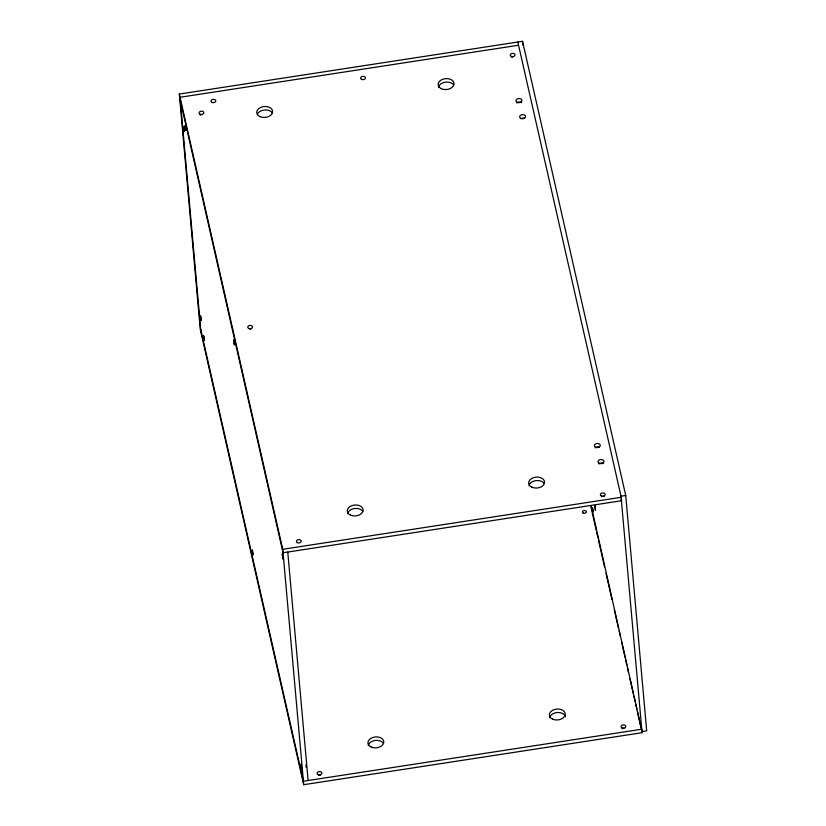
<?xml version="1.0" encoding="UTF-8"?>
<svg xmlns="http://www.w3.org/2000/svg" width="826" height="826" viewBox="0 0 826 826"><rect width="100%" height="100%" fill="white"/><g stroke="black" fill="none" stroke-linecap="round" stroke-linejoin="round"><path stroke-width="1.24" d="M591.127 505.698L642.215 732.672L303.71 784.7L200.274 329.45L179.314 94.061L522.538 41.3L625.726 495.476L646.686 730.876L641.978 731.599L621.007 496.199L625.726 495.476M518.552 45.234L180.047 97.272L201.007 332.671M179.314 94.061L282.74 549.3L621.255 497.273L621.565 500.732L283.05 552.77L180.357 100.731M641.905 729.203L303.4 781.241L200.697 329.202M517.819 42.023L621.255 497.273M590.869 506.648L596.289 530.509M596.806 532.822L597.952 537.85M598.53 540.369L604.529 566.781M605.985 573.203L611.973 599.573M614.245 609.557L618.54 628.452M619.108 630.95L620.254 635.979M621.679 642.267L625.106 657.372M625.674 659.84L626.82 664.92M627.378 667.377L628.534 672.467M629.949 678.673L633.397 693.85M633.945 696.256L635.111 701.398M635.659 703.793L636.825 708.956M637.404 711.465L641.11 727.82M306.023 764.669L306.384 767.034M306.023 766.621L306.126 767.178M522.538 41.3L522.879 45.141M287.768 552.036L308.108 780.518M282.74 549.3L303.71 784.7M200.274 115.072A2.385 1.642 -5.1 0 1 202.029 114.638M249.483 329.058A2.385 1.642 -5.1 0 1 251.3 328.944M601.565 496.818A2.385 1.642 -5.1 0 1 604.477 496.643M438.503 87.329A7.961 5.462 -5.1 0 1 445.183 82.197A7.961 5.462 -5.1 0 1 453.68 84.995M511.459 57.262A2.385 1.642 -5.1 0 1 513.214 56.829M257.567 113.802A7.961 5.462 -5.1 0 1 264.795 109.972A7.961 5.462 -5.1 0 1 272.25 112.883M529.032 485.802A7.961 5.462 -5.1 0 1 535.723 480.67A7.961 5.462 -5.1 0 1 544.21 483.478M347.612 513.689A7.961 5.462 -5.1 0 1 354.292 508.558A7.961 5.462 -5.1 0 1 362.779 511.356M516.839 102.971A2.984 2.055 -5.1 0 1 521.567 102.672M521.03 118.624A2.984 2.055 -5.1 0 1 524.655 118.397M595.205 447.888A2.984 2.055 -5.1 0 1 599.366 447.248M598.86 463.954A2.984 2.055 -5.1 0 1 603.589 463.654M318.805 775.232A2.385 1.642 -5.1 0 1 320.633 775.118M622.226 728.759A2.385 1.642 -5.1 0 1 623.981 728.325M549.693 717.742A7.961 5.462 -5.1 0 1 557.416 712.497A7.961 5.462 -5.1 0 1 565.449 716.751M368.262 745.63A7.961 5.462 -5.1 0 1 374.952 740.488A7.961 5.462 -5.1 0 1 383.44 743.297M183.682 126.554L184.415 131.272L183.682 126.554M184.941 125.81L185.685 130.529L184.993 125.872M200.532 315.8L201.265 320.519L200.584 315.852M203.65 335.821L204.383 340.539L203.702 335.883M233.613 340.044L234.357 344.762L233.613 340.044M252.322 550.054L253.055 554.773L252.374 550.116M282.296 554.277L283.029 558.995L282.296 554.277M300.994 764.287L301.727 769.016L300.994 764.287M592.531 508.083L593.14 512.017L592.572 508.124M594.741 505.44L595.474 510.158L594.741 505.44M212.003 102.403A2.385 1.642 -5.1 0 0 215.782 101.071A2.385 1.642 -5.1 0 0 212.447 99.554A2.385 1.642 -5.1 0 0 212.003 102.403M361.623 79.41A2.385 1.642 -5.1 0 0 365.402 78.078A2.385 1.642 -5.1 0 0 362.067 76.55A2.385 1.642 -5.1 0 0 361.623 79.41M511.242 56.405A2.385 1.642 -5.1 0 0 515.011 55.084A2.385 1.642 -5.1 0 0 511.686 53.556A2.385 1.642 -5.1 0 0 511.242 56.405M200.057 114.215A2.385 1.642 -5.1 0 0 203.836 112.894A2.385 1.642 -5.1 0 0 200.501 111.365A2.385 1.642 -5.1 0 0 200.057 114.215M248.729 328.449A2.385 1.642 -5.1 0 0 252.508 327.127A2.385 1.642 -5.1 0 0 249.173 325.599A2.385 1.642 -5.1 0 0 248.729 328.449M297.401 542.682A2.385 1.642 -5.1 0 0 301.18 541.36A2.385 1.642 -5.1 0 0 297.845 539.832A2.385 1.642 -5.1 0 0 297.401 542.682M601.349 495.961A2.385 1.642 -5.1 0 0 605.128 494.64A2.385 1.642 -5.1 0 0 601.793 493.112A2.385 1.642 -5.1 0 0 601.349 495.961M259.973 116.621A7.961 5.462 -5.1 0 0 272.57 112.191A7.961 5.462 -5.1 0 0 261.46 107.112A7.961 5.462 -5.1 0 0 259.973 116.621M441.404 88.733A7.961 5.462 -5.1 0 0 454.001 84.314A7.961 5.462 -5.1 0 0 442.891 79.224A7.961 5.462 -5.1 0 0 441.404 88.733M531.934 487.206A7.961 5.462 -5.1 0 0 544.53 482.787A7.961 5.462 -5.1 0 0 533.42 477.707A7.961 5.462 -5.1 0 0 531.934 487.206M350.503 515.094A7.961 5.462 -5.1 0 0 363.099 510.675A7.961 5.462 -5.1 0 0 351.99 505.595A7.961 5.462 -5.1 0 0 350.503 515.094M517.179 102.352A2.984 2.055 -5.1 0 0 521.898 100.689A2.984 2.055 -5.1 0 0 517.737 98.779A2.984 2.055 -5.1 0 0 517.179 102.352M520.834 118.417A2.984 2.055 -5.1 0 0 525.553 116.755A2.984 2.055 -5.1 0 0 521.392 114.855A2.984 2.055 -5.1 0 0 520.834 118.417M595.546 447.269A2.984 2.055 -5.1 0 0 600.265 445.606A2.984 2.055 -5.1 0 0 596.104 443.696A2.984 2.055 -5.1 0 0 595.546 447.269M599.191 463.334A2.984 2.055 -5.1 0 0 603.92 461.672A2.984 2.055 -5.1 0 0 599.748 459.772A2.984 2.055 -5.1 0 0 599.191 463.334M552.594 719.136A7.961 5.462 -5.1 0 0 565.18 714.717A7.961 5.462 -5.1 0 0 554.07 709.637A7.961 5.462 -5.1 0 0 552.594 719.136M318.051 774.623A2.385 1.642 -5.1 0 0 321.83 773.291A2.385 1.642 -5.1 0 0 318.495 771.773A2.385 1.642 -5.1 0 0 318.051 774.623M371.163 747.024A7.961 5.462 -5.1 0 0 383.76 742.605A7.961 5.462 -5.1 0 0 372.65 737.525A7.961 5.462 -5.1 0 0 371.163 747.024M622.009 727.902A2.385 1.642 -5.1 0 0 625.778 726.57A2.385 1.642 -5.1 0 0 622.453 725.052A2.385 1.642 -5.1 0 0 622.009 727.902M583.239 513.06A1.993 1.363 -5.1 0 0 586.388 511.955A1.993 1.363 -5.1 0 0 583.61 510.685A1.993 1.363 -5.1 0 0 583.239 513.06"/></g></svg>
